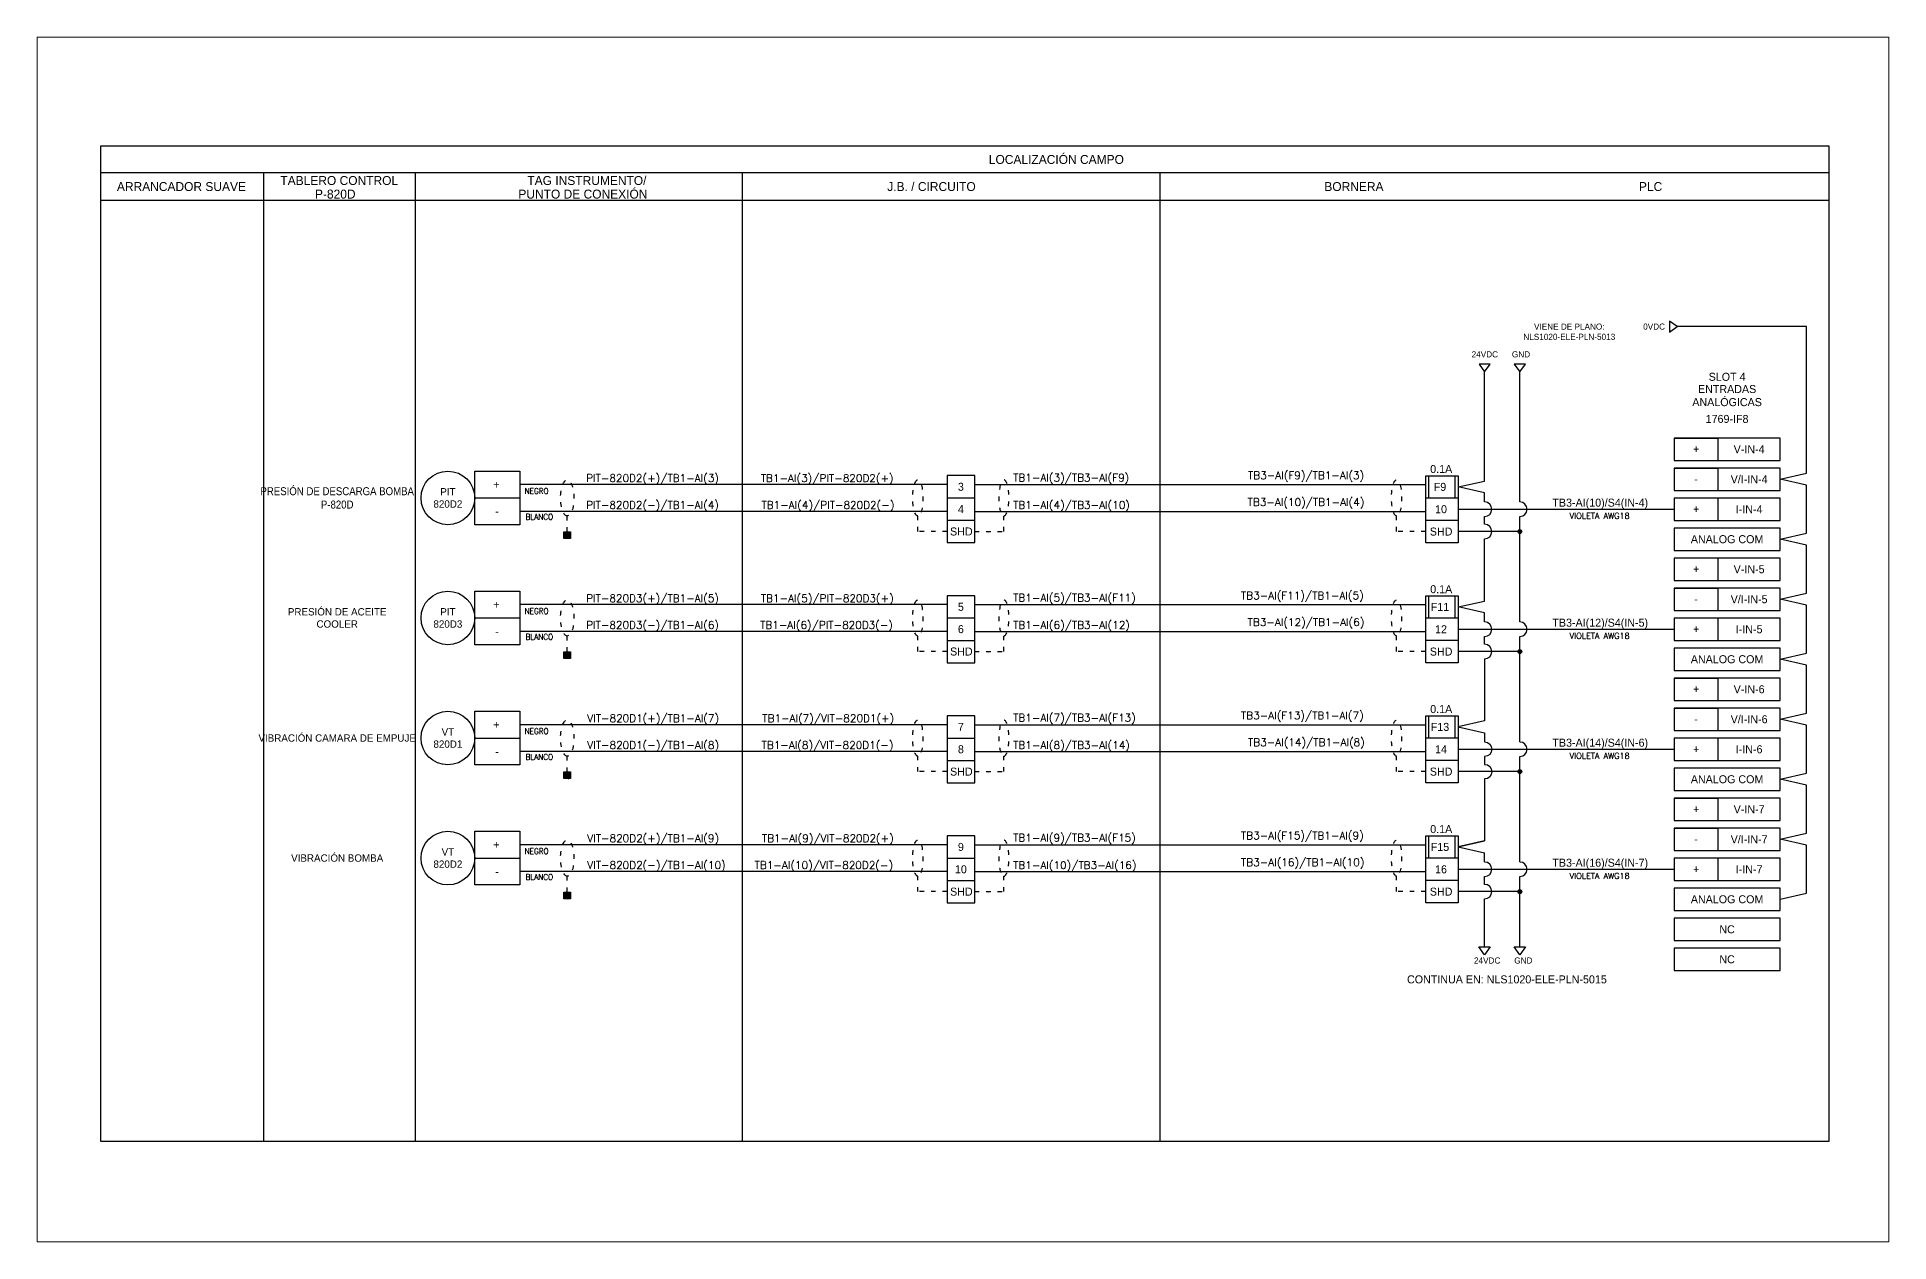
# Model space of a CAD drawing. Extents: x 3026 to 3510, y -336 to 293.
# Drawn here: x 3026.5 to 3510.5, y -336.4 to -21.4 of the extents above; entities that cross this region are included whole.
import ezdxf
from ezdxf.enums import TextEntityAlignment as Align

# ---------------------------------------------------------------- set-up
doc = ezdxf.new("R2010")
doc.units = 0
doc.header["$LTSCALE"] = 0.1
doc.header["$MEASUREMENT"] = 0
doc.linetypes.add('ACAD_ISO03W100', pattern=[30, 12, -18])
doc.layers.get('Defpoints').update_dxf_attribs({"lineweight": 0})
for name, color, linetype, lineweight in [('EL-cables', 7, 'Continuous', 20), ('EL-componentes', 7, 'Continuous', 25), ('EL-titulos 3', 7, 'Continuous', 20)]:
    doc.layers.add(name, color=color, linetype=linetype, lineweight=lineweight)
doc.styles.add('F1A', font='amir.shx')
doc.styles.add('ROMANS', font='romans.shx')

msp = doc.modelspace()

# ---------------------------------------------------------------- hatches: boundary and pattern name
at = {"lineweight": 25, "ltscale": 88}
h = msp.add_hatch(dxfattribs=at)
h.set_pattern_fill('ANSI31', color=256, scale=0.467995)
h.set_pattern_definition([(45, (2227.03697, -996.3251), (-0.0413652925, 0.0413652925), [])])
h.paths.add_polyline_path([(3164.17, -150.79), (3164.17, -152.53), (3165.91, -152.53), (3165.91, -150.79)])
at = {"ltscale": 0.1}
h = msp.add_hatch(color=256, dxfattribs=at)
h.dxf.hatch_style = 1
edge = h.paths.add_edge_path()
edge.add_arc((3413.99, -150.71), 0.509, 0, 360)
at = {"lineweight": 25, "ltscale": 88}
h = msp.add_hatch(dxfattribs=at)
h.set_pattern_fill('ANSI31', color=256, scale=0.467995)
h.set_pattern_definition([(45, (2227.03697, -1027.704926), (-0.0413652925, 0.0413652925), [])])
h.paths.add_polyline_path([(3164.17, -182.17), (3164.17, -183.91), (3165.91, -183.91), (3165.91, -182.17)])
at = {"ltscale": 0.1}
h = msp.add_hatch(color=256, dxfattribs=at)
h.dxf.hatch_style = 1
edge = h.paths.add_edge_path()
edge.add_arc((3413.99, -182.09), 0.509, 0, 360)
at = {"lineweight": 25, "ltscale": 88}
h = msp.add_hatch(dxfattribs=at)
h.set_pattern_fill('ANSI31', color=256, scale=0.467995)
h.set_pattern_definition([(45, (2227.037, -1059.105846), (-0.0413652925, 0.0413652925), [])])
h.paths.add_polyline_path([(3164.17, -213.57), (3164.17, -215.31), (3165.91, -215.31), (3165.91, -213.57)])
at = {"ltscale": 0.1}
h = msp.add_hatch(color=256, dxfattribs=at)
h.dxf.hatch_style = 1
edge = h.paths.add_edge_path()
edge.add_arc((3413.99, -213.47), 0.509, 0, 360)
at = {"lineweight": 25, "ltscale": 88}
h = msp.add_hatch(dxfattribs=at)
h.set_pattern_fill('ANSI31', color=256, scale=0.467995)
h.set_pattern_definition([(45, (2227.037, -1090.48567), (-0.0413652925, 0.0413652925), [])])
h.paths.add_polyline_path([(3164.17, -244.95), (3164.17, -246.69), (3165.91, -246.69), (3165.91, -244.95)])
at = {"ltscale": 0.1}
h = msp.add_hatch(color=256, dxfattribs=at)
h.dxf.hatch_style = 1
edge = h.paths.add_edge_path()
edge.add_arc((3413.99, -244.85), 0.509, 0, 360)

# ---------------------------------------------------------------- linework, layer by layer
at = {"lineweight": 25}
for p, q in [((3494.73, -56.96), (3043.18, -56.96)), ((3085.74, -310.15), (3085.74, -56.96)), ((3125.34, -56.96), (3125.34, -310.15)), ((3210.86, -310.15), (3210.86, -56.96)), ((3319.95, -56.96), (3319.95, -310.15)), ((3043.18, -64.06), (3494.73, -64.06)), ((3152.67, -134.91), (3152.67, -148.94)), ((3264.32, -141.92), (3271.52, -141.92)), ((3397.88, -144.87), (3454.32, -144.87)), ((3404.78, -168.88), (3404.78, -152.62)), ((3152.67, -166.33), (3152.67, -180.32)), ((3397.88, -170.4), (3404.78, -168.88)), ((3264.32, -173.3), (3271.52, -173.3)), ((3404.78, -171.96), (3397.88, -170.4)), ((3404.78, -174.34), (3404.78, -171.96)), ((3397.88, -176.25), (3454.32, -176.25)), ((3404.78, -180.19), (3404.78, -178.15)), ((3152.67, -197.69), (3152.67, -211.72)), ((3264.32, -204.7), (3271.52, -204.7)), ((3397.88, -207.63), (3454.32, -207.63)), ((3152.67, -229.07), (3152.67, -243.1)), ((3264.32, -236.08), (3271.52, -236.08)), ((3397.88, -239.01), (3454.32, -239.01))]:
    msp.add_line(p, q, dxfattribs=at)
at = {"lineweight": 25, "ltscale": 88}
for p, q in [((3454.32, -126.26), (3465.85, -126.26)), ((3465.85, -132.1), (3465.85, -126.26)), ((3454.32, -134.1), (3465.85, -134.1)), ((3465.85, -139.95), (3465.85, -134.1)), ((3465.85, -147.79), (3465.85, -141.95)), ((3465.85, -163.48), (3465.85, -157.64)), ((3454.32, -165.48), (3465.85, -165.48)), ((3465.85, -171.33), (3465.85, -165.48)), ((3454.32, -171.33), (3465.85, -171.33)), ((3465.85, -179.17), (3465.85, -173.33)), ((3454.32, -189.02), (3465.85, -189.02)), ((3465.85, -194.86), (3465.85, -189.02)), ((3454.32, -194.86), (3465.85, -194.86)), ((3454.32, -196.86), (3465.85, -196.86)), ((3465.85, -202.7), (3465.85, -196.86)), ((3454.32, -202.7), (3465.85, -202.7)), ((3465.85, -210.55), (3465.85, -204.7)), ((3454.32, -220.39), (3465.85, -220.39)), ((3465.85, -226.24), (3465.85, -220.39)), ((3454.32, -226.24), (3465.85, -226.24)), ((3454.32, -228.24), (3465.85, -228.24)), ((3465.85, -234.08), (3465.85, -228.24)), ((3454.32, -234.08), (3465.85, -234.08)), ((3465.85, -241.93), (3465.85, -236.08))]:
    msp.add_line(p, q, dxfattribs=at)
at = {"lineweight": 25, "ltscale": 0.1}
for p, q in [((3264.32, -138.42), (3152.67, -138.42)), ((3264.32, -145.43), (3152.67, -145.43)), ((3264.32, -169.8), (3152.67, -169.8)), ((3264.32, -176.81), (3152.67, -176.81)), ((3264.32, -201.2), (3152.67, -201.2)), ((3264.32, -208.21), (3152.67, -208.21)), ((3264.32, -232.58), (3152.67, -232.58)), ((3264.32, -239.59), (3152.67, -239.59))]:
    msp.add_line(p, q, dxfattribs=at)
at = {"ltscale": 0.1}
for q in [(3404.78, -231.6), (3404.78, -234.72)]:
    msp.add_line((3397.88, -233.16), q, dxfattribs=at)
at = {"lineweight": 25}
for points in [[(3494.73, -310.15), (3043.18, -310.15), (3043.18, -49.87), (3494.73, -49.87)], [(3481.98, -126.26), (3454.32, -126.26), (3454.32, -132.1), (3481.98, -132.1)], [(3481.98, -134.1), (3454.32, -134.1), (3454.32, -139.95), (3481.98, -139.95)], [(3271.52, -136.08), (3264.32, -136.08), (3264.32, -147.77), (3271.52, -147.77)], [(3481.98, -141.95), (3454.32, -141.95), (3454.32, -147.79), (3481.98, -147.79)], [(3481.98, -149.79), (3454.32, -149.79), (3454.32, -155.64), (3481.98, -155.64)], [(3481.98, -157.64), (3454.32, -157.64), (3454.32, -163.48), (3481.98, -163.48)], [(3271.52, -167.49), (3264.32, -167.49), (3264.32, -179.15), (3271.52, -179.15)], [(3481.98, -165.48), (3454.32, -165.48), (3454.32, -171.33), (3481.98, -171.33)], [(3481.98, -173.33), (3454.32, -173.33), (3454.32, -179.17), (3481.98, -179.17)], [(3481.98, -181.17), (3454.32, -181.17), (3454.32, -187.02), (3481.98, -187.02)], [(3481.98, -189.02), (3454.32, -189.02), (3454.32, -194.86), (3481.98, -194.86)], [(3481.98, -196.86), (3454.32, -196.86), (3454.32, -202.7), (3481.98, -202.7)], [(3271.52, -198.86), (3264.32, -198.86), (3264.32, -210.55), (3271.52, -210.55)], [(3481.98, -204.7), (3454.32, -204.7), (3454.32, -210.55), (3481.98, -210.55)], [(3481.98, -212.55), (3454.32, -212.55), (3454.32, -218.39), (3481.98, -218.39)], [(3481.98, -220.39), (3454.32, -220.39), (3454.32, -226.24), (3481.98, -226.24)], [(3271.52, -230.24), (3264.32, -230.24), (3264.32, -241.93), (3271.52, -241.93)], [(3481.98, -228.24), (3454.32, -228.24), (3454.32, -234.08), (3481.98, -234.08)], [(3481.98, -236.08), (3454.32, -236.08), (3454.32, -241.93), (3481.98, -241.93)], [(3481.98, -243.93), (3454.32, -243.93), (3454.32, -249.77), (3481.98, -249.77)], [(3481.98, -251.77), (3454.32, -251.77), (3454.32, -257.62), (3481.98, -257.62)], [(3481.98, -259.62), (3454.32, -259.62), (3454.32, -265.46), (3481.98, -265.46)]]:
    msp.add_lwpolyline(points, close=True, dxfattribs=at)
for points in [[(3404.78, -152.62, 1), (3404.78, -148.81), (3404.78, -146.77, 1), (3404.78, -142.96), (3404.78, -140.58), (3397.88, -139.02), (3404.78, -137.5), (3404.78, -108.94)], [(3404.78, -184), (3404.78, -200.22), (3397.88, -201.78), (3404.78, -203.34), (3404.78, -205.72, -1), (3404.78, -209.53), (3404.78, -211.57, -1), (3404.78, -215.38), (3404.78, -231.6), (3397.88, -233.16)]]:
    msp.add_lwpolyline(points, format="xyb", dxfattribs=at)
at = {"lineweight": 25, "ltscale": 88}
for points in [[(3413.99, -142.96), (3413.99, -108.94)], [(3413.99, -150.71), (3413.99, -146.77)], [(3413.99, -150.71), (3413.99, -150.71), (3397.88, -150.71)], [(3413.99, -174.34), (3413.99, -150.71)], [(3413.99, -182.09), (3413.99, -178.15)], [(3413.99, -182.09), (3413.99, -182.09), (3397.88, -182.09)], [(3413.99, -205.72), (3413.99, -182.09), (3397.88, -182.09)], [(3413.99, -213.47), (3413.99, -209.53)], [(3413.99, -213.47), (3413.99, -213.47), (3397.88, -213.47)], [(3413.99, -237.1), (3413.99, -213.47), (3397.88, -213.47)], [(3404.78, -237.1), (3404.78, -234.72)], [(3404.78, -242.95), (3404.78, -240.91)], [(3413.99, -259.31), (3413.99, -240.91)], [(3413.99, -244.85), (3413.99, -244.85), (3397.88, -244.85)], [(3404.78, -259.31), (3404.78, -246.76)], [(3404.77, -261.31), (3404.77, -261.34)], [(3404.78, -261.35), (3404.78, -261.32)], [(3413.98, -261.31), (3413.98, -261.34)], [(3413.99, -261.35), (3413.99, -261.32)]]:
    msp.add_lwpolyline(points, dxfattribs=at)
at = {"lineweight": 25}
for points in [[(3140.87, -134.91), (3152.67, -134.91)], [(3152.67, -148.94), (3140.87, -148.94), (3140.87, -134.91)], [(3397.88, -136.1), (3397.88, -153.64), (3389.4, -153.64), (3389.4, -136.1)], [(3389.4, -136.1), (3397.88, -136.1)], [(3390.22, -141.95), (3390.22, -136.1)], [(3397.05, -141.95), (3397.05, -136.1)], [(3140.87, -141.92), (3152.67, -141.92)], [(3397.88, -141.95), (3389.4, -141.95)], [(3264.32, -147.77), (3264.32, -153.61), (3271.52, -153.61), (3271.52, -147.77)], [(3397.88, -147.79), (3389.4, -147.79)], [(3140.87, -166.33), (3152.67, -166.33)], [(3152.67, -180.32), (3140.87, -180.32), (3140.87, -166.33)], [(3397.88, -167.52), (3397.88, -185.02), (3389.4, -185.02), (3389.4, -167.52)], [(3389.4, -167.52), (3397.88, -167.52)], [(3390.22, -173.33), (3390.22, -167.52)], [(3397.05, -173.33), (3397.05, -167.52)], [(3140.87, -173.3), (3152.67, -173.3)], [(3397.88, -173.33), (3389.4, -173.33)], [(3264.32, -179.15), (3264.32, -184.99), (3271.52, -184.99), (3271.52, -179.15)], [(3397.88, -179.17), (3389.4, -179.17)], [(3140.87, -197.69), (3152.67, -197.69)], [(3152.67, -211.72), (3140.87, -211.72), (3140.87, -197.69)], [(3397.88, -198.86), (3397.88, -216.39), (3389.4, -216.39), (3389.4, -198.86)], [(3389.4, -198.86), (3397.88, -198.86)], [(3390.22, -204.7), (3390.22, -198.86)], [(3397.05, -204.7), (3397.05, -198.86)], [(3140.87, -204.7), (3152.67, -204.7)], [(3397.88, -204.7), (3389.4, -204.7)], [(3264.32, -210.55), (3264.32, -216.39), (3271.52, -216.39), (3271.52, -210.55)], [(3397.88, -210.55), (3389.4, -210.55)], [(3140.87, -229.07), (3152.67, -229.07)], [(3152.67, -243.1), (3140.87, -243.1), (3140.87, -229.07)], [(3397.88, -230.24), (3397.88, -247.77), (3389.4, -247.77), (3389.4, -230.24)], [(3389.4, -230.24), (3397.88, -230.24)], [(3390.22, -236.08), (3390.22, -230.24)], [(3397.05, -236.08), (3397.05, -230.24)], [(3140.87, -236.08), (3152.67, -236.08)], [(3397.88, -236.08), (3389.4, -236.08)], [(3264.32, -241.93), (3264.32, -247.77), (3271.52, -247.77), (3271.52, -241.93)], [(3397.88, -241.93), (3389.4, -241.93)]]:
    msp.add_lwpolyline(points, dxfattribs=at)
at = {"lineweight": 25, "ltscale": 0.1}
for points in [[(3271.52, -138.42), (3389.4, -138.42)], [(3271.52, -145.43), (3389.4, -145.43)], [(3271.52, -169.8), (3389.4, -169.8)], [(3271.52, -176.81), (3389.4, -176.81)], [(3271.52, -201.2), (3389.4, -201.2)], [(3271.52, -208.21), (3389.4, -208.21)], [(3271.52, -232.58), (3389.4, -232.58)], [(3271.52, -239.59), (3389.4, -239.59)]]:
    msp.add_lwpolyline(points, dxfattribs=at)
at = {"linetype": 'ACAD_ISO03W100', "lineweight": 25}
for points in [[(3165.04, -150.79), (3165.04, -146.65)], [(3264.32, -150.69), (3256.67, -150.69), (3256.67, -146.65)], [(3271.52, -150.69), (3279.16, -150.69), (3279.16, -146.65)], [(3389.4, -150.69), (3381.77, -150.69), (3381.77, -146.65)], [(3165.04, -182.17), (3165.04, -178.03)], [(3264.32, -182.07), (3256.67, -182.07), (3256.67, -178.03)], [(3271.52, -182.07), (3279.16, -182.07), (3279.16, -178.03)], [(3389.4, -182.07), (3381.77, -182.07), (3381.77, -178.03)], [(3165.04, -213.57), (3165.04, -209.43)], [(3264.32, -213.47), (3256.67, -213.47), (3256.67, -209.43)], [(3271.52, -213.47), (3279.16, -213.47), (3279.16, -209.43)], [(3389.4, -213.47), (3381.77, -213.47), (3381.77, -209.43)], [(3165.04, -244.95), (3165.04, -240.81)], [(3264.32, -244.85), (3256.67, -244.85), (3256.67, -240.81)], [(3271.52, -244.85), (3279.16, -244.85), (3279.16, -240.81)], [(3389.4, -244.85), (3381.77, -244.85), (3381.77, -240.81)]]:
    msp.add_lwpolyline(points, dxfattribs=at)
at = {"lineweight": 25, "ltscale": 88}
for points in [[(3164.17, -150.79), (3165.91, -150.79), (3165.91, -152.53), (3164.17, -152.53)], [(3164.17, -182.17), (3165.91, -182.17), (3165.91, -183.91), (3164.17, -183.91)], [(3164.17, -213.57), (3165.91, -213.57), (3165.91, -215.31), (3164.17, -215.31)], [(3164.17, -244.95), (3165.91, -244.95), (3165.91, -246.69), (3164.17, -246.69)]]:
    msp.add_lwpolyline(points, close=True, dxfattribs=at)
at = {"lineweight": 25}
for centre in [(3133.86, -141.92), (3133.86, -173.3), (3133.86, -204.7), (3133.86, -236.08)]:
    msp.add_circle(centre, 7.01, dxfattribs=at)
at = {"ltscale": 0.1}
for centre in [(3413.99, -150.71), (3413.99, -182.09), (3413.99, -213.47), (3413.99, -244.85)]:
    msp.add_circle(centre, 0.509, dxfattribs=at)
at = {"lineweight": 25}
for centre in [(3413.99, -144.87), (3404.78, -176.25), (3413.99, -176.25), (3404.78, -182.09), (3413.99, -207.63), (3404.78, -239.01), (3413.99, -239.01), (3404.78, -244.85)]:
    msp.add_arc(centre, 1.9, 270, 90, dxfattribs=at)
at = {"linetype": 'ACAD_ISO03W100', "lineweight": 25}
for centre, ratio in [((3165.04, -141.92), 0.369403), ((3256.67, -141.92), 0.281569), ((3381.77, -141.92), 0.281569), ((3165.04, -173.3), 0.369403), ((3256.67, -173.3), 0.281569), ((3381.77, -173.3), 0.281569), ((3165.04, -204.7), 0.369403), ((3256.67, -204.7), 0.281569), ((3381.77, -204.7), 0.281569), ((3165.04, -236.08), 0.369403), ((3256.67, -236.08), 0.281569), ((3381.77, -236.08), 0.281569)]:
    msp.add_ellipse(centre, major_axis=(0, -4.72), ratio=ratio, dxfattribs=at)
at = {"linetype": 'ACAD_ISO03W100', "lineweight": 25, "extrusion": (0, 0, -1)}
for centre in [(3279.16, -141.92), (3279.16, -173.3), (3279.16, -204.7), (3279.16, -236.08)]:
    msp.add_ellipse(centre, major_axis=(0, -4.72), ratio=0.281569, dxfattribs=at)
at = {"layer": 'Defpoints', "color": 5, "ltscale": 0.1}
msp.add_lwpolyline([(3026.49, -21.42), (3510.45, -21.42), (3510.45, -336.45), (3026.49, -336.45)], close=True, dxfattribs=at)
at = {"layer": 'EL-cables', "lineweight": 25}
for p, q in [((3488.88, -97.12), (3455.12, -97.12)), ((3481.98, -137.02), (3488.88, -135.46)), ((3488.88, -138.58), (3481.98, -137.02)), ((3481.98, -152.71), (3488.88, -151.15)), ((3488.88, -154.27), (3481.98, -152.71)), ((3481.98, -168.4), (3488.88, -166.84)), ((3488.88, -169.96), (3481.98, -168.4)), ((3481.98, -184.09), (3488.88, -182.53)), ((3488.88, -185.65), (3481.98, -184.09)), ((3481.98, -199.78), (3488.88, -198.22)), ((3488.88, -201.34), (3481.98, -199.78)), ((3481.98, -215.47), (3488.88, -213.91)), ((3488.88, -217.03), (3481.98, -215.47)), ((3481.98, -231.16), (3488.88, -229.6)), ((3488.88, -232.72), (3481.98, -231.16)), ((3481.98, -246.85), (3488.88, -245.29))]:
    msp.add_line(p, q, dxfattribs=at)
for points in [[(3488.88, -135.46), (3488.88, -97.12)], [(3488.88, -151.15), (3488.88, -138.58)], [(3488.88, -166.84), (3488.88, -154.27)], [(3488.88, -182.53), (3488.88, -169.96)], [(3488.88, -198.22), (3488.88, -185.65)], [(3488.88, -213.91), (3488.88, -201.34)], [(3488.88, -229.6), (3488.88, -217.03)], [(3488.88, -245.29), (3488.88, -232.72)]]:
    msp.add_lwpolyline(points, dxfattribs=at)
at = {"layer": 'EL-componentes', "lineweight": 25}
for points in [[(3453.09, -97.13), (3453.09, -98.57), (3455.12, -97.12), (3453.09, -95.67), (3453.09, -97.1)], [(3404.76, -106.91), (3403.33, -106.91), (3404.78, -108.94), (3406.23, -106.91), (3404.79, -106.91)], [(3413.98, -106.91), (3412.54, -106.91), (3413.99, -108.94), (3415.44, -106.91), (3414, -106.91)], [(3404.78, -259.31), (3406.21, -259.31), (3404.76, -261.34), (3403.31, -259.31), (3404.78, -259.31)], [(3413.99, -259.31), (3415.43, -259.31), (3413.98, -261.34), (3412.53, -259.31), (3413.99, -259.31)]]:
    msp.add_lwpolyline(points, dxfattribs=at)

# ---------------------------------------------------------------- texts
at = {"lineweight": 25, "style": 'F1A'}
for s, height, p in [('LOCALIZACIÓN CAMPO', 2.34, (3292.87, -53.42)), ('TABLERO CONTROL', 2.34, (3105.47, -58.93)), ('TAG INSTRUMENTO/', 2.34, (3170.19, -58.93)), ('ARRANCADOR SUAVE', 2.34, (3064.23, -60.51)), ('P-820D', 2.34, (3104.43, -62.48)), ('PUNTO DE CONEXIÓN', 2.34, (3169.14, -62.48)), ('J.B. / CIRCUITO', 2.34, (3260.24, -60.51)), ('BORNERA', 2.34, (3370.63, -60.51)), ('PLC', 2.34, (3448.16, -60.51)), ('SLOT 4', 2.091, (3468.15, -110.25)), ('ANALÓGICAS', 2.091, (3468.15, -116.87)), ('ENTRADAS', 2.091, (3468.15, -113.45)), ('1769-IF8', 2.091, (3468.15, -121.26)), ('+', 2.09, (3460.06, -129.14)), ('V-IN-4', 2.091, (3473.91, -129.18)), ('0.1A', 2.091, (3393.45, -134.36)), ('+', 2.09, (3146.53, -138.42)), ('3', 2.09, (3267.92, -139)), ('F9', 2.091, (3393.12, -139.02)), ('-', 2.09, (3460.06, -136.99)), ('V/I-IN-4', 2.091, (3473.91, -137.02)), ('4', 2.09, (3267.92, -144.85)), ('10', 2.091, (3393.39, -144.87)), ('TB3-AI(10)/S4(IN-4)', 2.0907, (3435, -143.15)), ('+', 2.09, (3460.06, -144.83)), ('I-IN-4', 2.091, (3473.91, -144.87)), ('-', 2.09, (3146.69, -145.43)), ('SHD', 2.091, (3268.04, -150.69)), ('SHD', 2.091, (3393.42, -150.71)), ('ANALOG COM', 2.091, (3468.15, -152.71)), ('V-IN-5', 2.091, (3473.91, -160.56)), ('+', 2.09, (3460.06, -160.52)), ('+', 2.09, (3146.53, -169.8)), ('5', 2.09, (3267.92, -170.38)), ('0.1A', 2.091, (3393.45, -165.78)), ('F11', 2.091, (3393.12, -170.4)), ('-', 2.09, (3460.06, -168.36)), ('V/I-IN-5', 2.091, (3473.91, -168.4)), ('TB3-AI(12)/S4(IN-5)', 2.0907, (3435, -174.53)), ('-', 2.09, (3146.69, -176.81)), ('6', 2.09, (3267.92, -176.23)), ('12', 2.091, (3393.39, -176.25)), ('+', 2.09, (3460.06, -176.21)), ('I-IN-5', 2.091, (3473.91, -176.25)), ('SHD', 2.091, (3268.04, -182.07)), ('SHD', 2.091, (3393.42, -182.09)), ('ANALOG COM', 2.091, (3468.15, -184.09)), ('+', 2.09, (3460.06, -191.9)), ('V-IN-6', 2.091, (3473.91, -191.94)), ('0.1A', 2.091, (3393.45, -197.12)), ('+', 2.09, (3146.53, -201.2)), ('7', 2.09, (3267.92, -201.78)), ('F13', 2.091, (3393.12, -201.78)), ('-', 2.09, (3460.06, -199.74)), ('V/I-IN-6', 2.091, (3473.91, -199.78)), ('8', 2.09, (3267.92, -207.63)), ('14', 2.091, (3393.39, -207.63)), ('TB3-AI(14)/S4(IN-6)', 2.0907, (3435, -205.91)), ('+', 2.09, (3460.06, -207.59)), ('I-IN-6', 2.091, (3473.91, -207.63)), ('-', 2.09, (3146.69, -208.21)), ('SHD', 2.091, (3268.04, -213.47)), ('SHD', 2.091, (3393.42, -213.47)), ('ANALOG COM', 2.091, (3468.15, -215.47)), ('+', 2.09, (3460.06, -223.28)), ('V-IN-7', 2.091, (3473.91, -223.32)), ('0.1A', 2.091, (3393.45, -228.5)), ('+', 2.09, (3146.53, -232.58)), ('9', 2.09, (3267.92, -233.16)), ('F15', 2.091, (3393.12, -233.16)), ('-', 2.09, (3460.06, -231.12)), ('V/I-IN-7', 2.091, (3473.91, -231.16)), ('TB3-AI(16)/S4(IN-7)', 2.0907, (3435, -237.29)), ('-', 2.09, (3146.69, -239.59)), ('10', 2.091, (3267.92, -239.01)), ('16', 2.091, (3393.39, -239.01)), ('+', 2.09, (3460.06, -238.97)), ('I-IN-7', 2.091, (3473.91, -239.01)), ('SHD', 2.091, (3268.04, -244.85)), ('SHD', 2.091, (3393.42, -244.85)), ('ANALOG COM', 2.091, (3468.15, -246.85)), ('NC', 2.091, (3468.15, -254.7)), ('NC', 2.091, (3468.15, -262.54)), ('CONTINUA EN: NLS1020-ELE-PLN-5015', 2.0907, (3410.61, -267.79))]:
    msp.add_text(s, height=height, dxfattribs=at).set_placement(p, align=Align.MIDDLE_CENTER)
at = {"lineweight": 25, "style": 'ROMANS'}
for s, height, p in [('PIT-820D2(+)/TB1-AI(3)', 2, (3169.98, -137.74)), ('TB1-AI(3)/PIT-820D2(+)', 2, (3215.62, -137.75)), ('TB1-AI(3)/TB3-AI(F9)', 2, (3281.58, -137.62)), ('TB3-AI(F9)/TB1-AI(3)', 2, (3342.96, -137.02)), ('PIT-820D2(-)/TB1-AI(4)', 2, (3169.98, -144.75)), ('TB1-AI(4)/PIT-820D2(-)', 2, (3215.81, -144.76)), ('TB1-AI(4)/TB3-AI(10)', 2, (3281.58, -144.77)), ('TB3-AI(10)/TB1-AI(4)', 2, (3342.85, -144.02)), ('VIOLETA AWG18', 1.5444, (3427, -147.39)), ('PIT-820D3(+)/TB1-AI(5)', 2, (3169.98, -169.15)), ('TB1-AI(5)/PIT-820D3(+)', 2, (3215.64, -169.16)), ('TB1-AI(5)/TB3-AI(F11)', 2, (3281.58, -169.03)), ('TB3-AI(F11)/TB1-AI(5)', 2, (3341.12, -168.43)), ('PIT-820D3(-)/TB1-AI(6)', 2, (3169.98, -176.13)), ('TB1-AI(6)/PIT-820D3(-)', 2, (3215.45, -176.14)), ('TB1-AI(6)/TB3-AI(12)', 2, (3281.58, -176.14)), ('TB3-AI(12)/TB1-AI(6)', 2, (3342.85, -175.4)), ('VIOLETA AWG18', 1.5444, (3427, -178.77)), ('VIT-820D1(+)/TB1-AI(7)', 2, (3170.27, -200.52)), ('TB1-AI(7)/VIT-820D1(+)', 2, (3216.03, -200.53)), ('TB1-AI(7)/TB3-AI(F13)', 2, (3281.58, -200.4)), ('TB3-AI(F13)/TB1-AI(7)', 2, (3341.12, -199.8)), ('VIT-820D1(-)/TB1-AI(8)', 2, (3170.27, -207.53)), ('TB1-AI(8)/VIT-820D1(-)', 2, (3215.84, -207.54)), ('TB1-AI(8)/TB3-AI(14)', 2, (3281.58, -207.55)), ('TB3-AI(14)/TB1-AI(8)', 2, (3342.96, -206.8)), ('VIOLETA AWG18', 1.5444, (3427, -210.15)), ('VIT-820D2(+)/TB1-AI(9)', 2, (3170.27, -231.9)), ('TB1-AI(9)/VIT-820D2(+)', 2, (3215.91, -231.91)), ('TB1-AI(9)/TB3-AI(F15)', 2, (3281.58, -231.78)), ('TB3-AI(F15)/TB1-AI(9)', 2, (3341.12, -231.18)), ('VIT-820D2(-)/TB1-AI(10)', 2, (3170.27, -238.91)), ('TB1-AI(10)/VIT-820D2(-)', 2, (3214.02, -238.92)), ('TB1-AI(10)/TB3-AI(16)', 2, (3281.58, -238.93)), ('TB3-AI(16)/TB1-AI(10)', 2, (3341.12, -238.18)), ('VIOLETA AWG18', 1.5444, (3427, -241.53))]:
    msp.add_text(s, height=height, dxfattribs=at).set_placement(p)
at = {"lineweight": 25, "style": 'ROMANS', "width": 0.9}
for s, p in [('NEGRO', (3160.17, -140.89)), ('BLANCO', (3161.35, -147.64)), ('NEGRO', (3160.17, -172.27)), ('BLANCO', (3161.35, -179.02)), ('NEGRO', (3160.17, -203.67)), ('BLANCO', (3161.35, -210.42)), ('NEGRO', (3160.17, -235.05)), ('BLANCO', (3161.35, -241.8))]:
    msp.add_text(s, height=1.544, dxfattribs=at).set_placement(p, align=Align.RIGHT)
at = {"lineweight": 25, "ltscale": 0.1, "char_height": 2.0907, "attachment_point": 5, "style": 'F1A'}
for s, insert, width in [('{\\W0.9;PRESIÓN DE DESCARGA BOMBA P-820D}', (3104.93, -141.92), 43.3753), ('{\\fAller|b0|i0|c0|p0;\\H0.91667x;PIT\\P820D2}', (3133.86, -141.92), 11.1693), ('{\\fAller|b0|i0|c0|p0;\\H0.91667x;\\C256;PRESIÓN DE ACEITE \\PCOOLER}', (3104.93, -173.3), 43.3753), ('{\\fAller|b0|i0|c0|p0;\\H0.91667x;PIT\\P820D3}', (3133.86, -173.3), 16.8562), ('{\\fAller|b0|i0|c0|p0;\\H0.91667x;\\C256;VIBRACIÓN CAMARA DE EMPUJE}', (3104.93, -204.7), 43.3753), ('{\\fAller|b0|i0|c0|p0;\\H0.91667x;VT\\P820D1}', (3133.86, -204.7), 16.8562), ('{\\fAller|b0|i0|c0|p0;\\H0.91667x;\\C256;VIBRACIÓN BOMBA}', (3104.93, -236.08), 43.3753), ('{\\fAller|b0|i0|c0|p0;\\H0.91667x;VT\\P820D2}', (3133.86, -236.08), 16.8562)]:
    msp.add_mtext(s, dxfattribs=dict(at, insert=insert, width=width))
at = {"layer": 'EL-titulos 3', "lineweight": 25, "char_height": 1.6, "style": 'F1A'}
for s, insert, width, attachment_point in [('\\pxqc;VIENE DE PLANO:\\PNLS1020-ELE-PLN-5013', (3426.91, -96.33), 64.2153, 2), ('\\pxqc;0VDC', (3467.3, -97.13), 36.4521, 6), ('\\pxqc;24VDC', (3423.06, -104.39), 36.4521, 6), ('\\pxqc;GND', (3432.52, -104.39), 36.4521, 6), ('\\pxqc;24VDC', (3423.68, -262.87), 36.4521, 6), ('\\pxqc;GND', (3433.14, -262.87), 36.4521, 6)]:
    msp.add_mtext(s, dxfattribs=dict(at, insert=insert, width=width, attachment_point=attachment_point))

doc.saveas('drawing.dxf')
